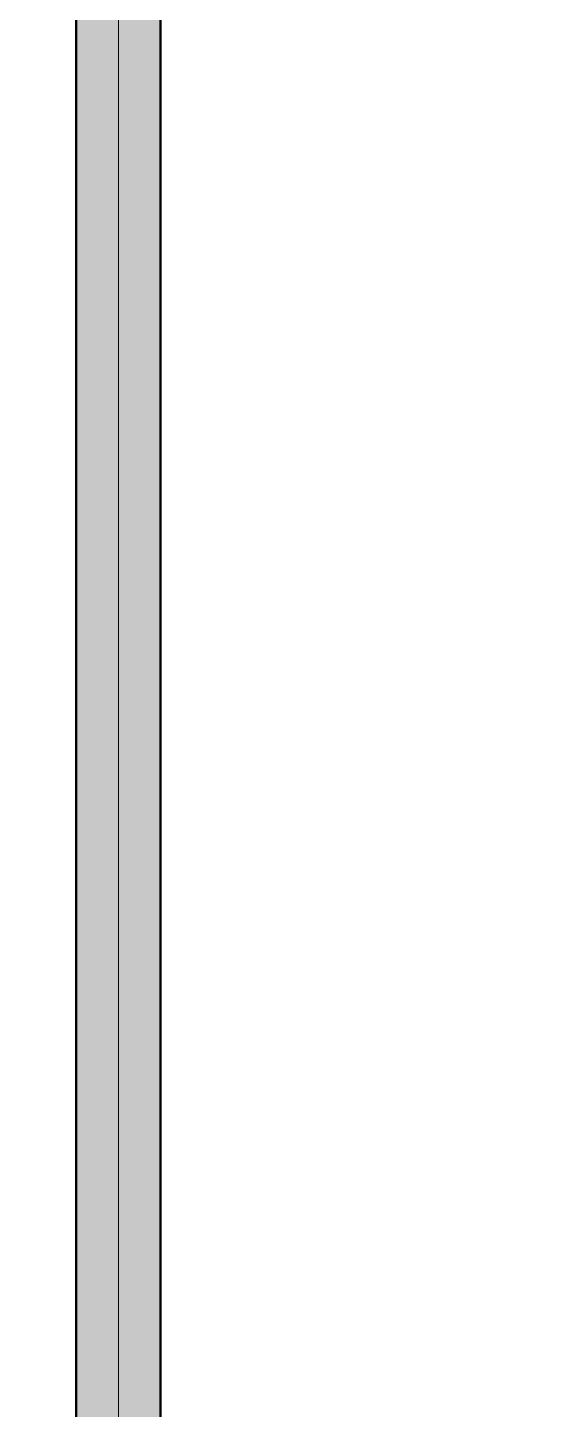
# Model space of a CAD drawing. Header units: metres. Extents: x 0 to 115, y 0 to 64.
# Drawn here: x 54.177 to 55.978, y 41.703 to 46.615 of the extents above; entities that cross this region are included whole.
import ezdxf

# ---------------------------------------------------------------- set-up
doc = ezdxf.new("R2010")
doc.units = ezdxf.units.M
doc.linetypes.add('DASHED', pattern=[1.524, 1.27, -0.254])
doc.layers.add('A-AREA', color=8, linetype='DASHED', lineweight=13, plot=False)
doc.layers.add('A-MURO', color=7, linetype='Continuous', lineweight=50)
doc.layers.add('A-MURO-RELLENO', color=8, linetype='Continuous', lineweight=0, true_color=0x8d949b)

msp = doc.modelspace()

# ---------------------------------------------------------------- hatches: boundary and pattern name
at = {"layer": 'A-MURO-RELLENO', "true_color": 0x8d949b}
h = msp.add_hatch(color=8, dxfattribs=at)
h.dxf.hatch_style = 1
h.paths.add_polyline_path([(54.65, 54.14), (64.6, 54.14), (64.6, 34.5), (64.3, 34.5), (64.3, 34.2), (65.1, 34.2), (65.1, 34.5), (64.9, 34.5), (64.9, 54.14), (76, 54.14), (76, 51.2), (76.3, 51.2), (76.3, 54.14), (87.25, 54.14), (87.25, 34.5), (86.6, 34.5), (86.6, 34.2), (87.7, 34.2), (87.7, 34.5), (87.55, 34.5), (87.55, 54.14), (100.15, 54.14), (100.15, 37.9), (100.45, 37.9), (100.45, 54.14), (113.09, 54.14), (113.09, 34.56), (106.8, 34.56), (106.8, 34.14), (113.51, 34.14), (113.51, 54.56), (44.4, 54.56), (44.4, 54.14), (54.35, 54.14), (54.35, 34.5), (53.8, 34.5), (53.8, 34.2), (61.9, 34.2), (61.9, 34.5), (54.65, 34.5)])

# ---------------------------------------------------------------- linework, layer by layer
at = {"layer": 'A-AREA'}
for points in [[(42, 54.35), (54.5, 54.35), (54.5, 34.35), (42, 34.35)], [(54.5, 54.35), (64.75, 54.35), (64.75, 34.35), (54.5, 34.35)]]:
    msp.add_lwpolyline(points, close=True, dxfattribs=at)
at = {"layer": 'A-MURO'}
for points in [[(44.4, 54.14), (54.35, 54.14), (54.35, 34.5), (53.8, 34.5)], [(53.8, 34.2), (61.9, 34.2), (61.9, 34.5), (54.65, 34.5), (54.65, 54.14), (64.6, 54.14), (64.6, 34.5), (64.3, 34.5), (64.3, 34.2), (65.1, 34.2), (65.1, 34.5), (64.9, 34.5), (64.9, 54.14), (76, 54.14), (76, 51.2), (76.3, 51.2), (76.3, 54.14), (87.25, 54.14)]]:
    msp.add_lwpolyline(points, dxfattribs=at)

doc.saveas('drawing.dxf')
